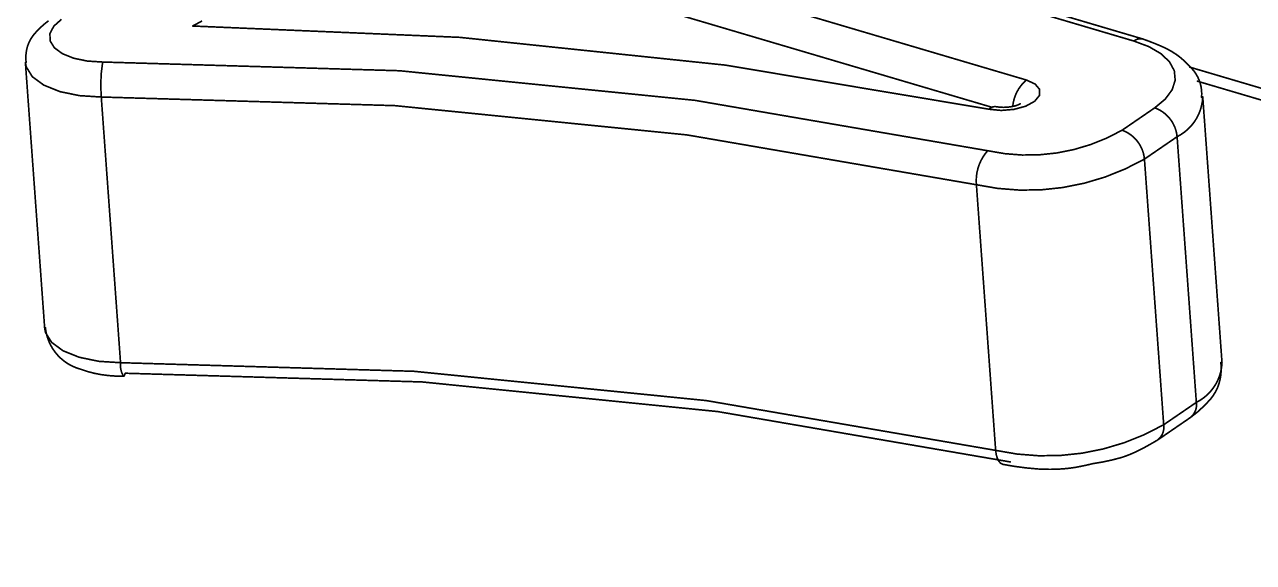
# Model space of a CAD drawing. Header units: inches. Extents: x 0 to 35.2, y -0.7 to 15.9.
# Drawn here: x 33.5498 to 33.9239, y 9.4648 to 9.6287 of the extents above; entities that cross this region are included whole.
import ezdxf

# ---------------------------------------------------------------- set-up
doc = ezdxf.new("R2010")
doc.units = ezdxf.units.IN
doc.header["$MEASUREMENT"] = 0
doc.layers.add('Dimensions', color=6, linetype='Continuous')

msp = doc.modelspace()

# ---------------------------------------------------------------- linework, layer by layer
at = {"layer": 'Dimensions'}
for points in [[(33.6121, 9.68351, 0.0005, 0.0005, 0), (33.85479, 9.61177, 0.0005, 0.0005, 0)], [(33.70717, 9.67696, 0.0005, 0.0005, 0), (33.88754, 9.62364, 0.0005, 0.0005, 0)], [(33.70991, 9.67757, 0.0005, 0.0005, 0), (33.89028, 9.62426, 0.0005, 0.0005, 0)], [(33.60789, 9.67334, 0.0005, 0.0005, 0), (33.84429, 9.60347, 0.0005, 0.0005, 0)], [(33.55269, 9.62571, 0.0005, 0.0005, -0.055451), (33.5571, 9.62984, 0.0005, 0.0005, 0)], [(33.5587, 9.62818, 0.0005, 0.0005, 0), (33.56105, 9.63028, 0.0005, 0.0005, 0)], [(33.60098, 9.62822, 0.0005, 0.0005, 0), (33.60386, 9.62978, 0.0005, 0.0005, 0)], [(33.55752, 9.62593, 0.0005, 0.0005, 0), (33.5587, 9.62818, 0.0005, 0.0005, 0)], [(33.55752, 9.62593, 0.0005, 0.0005, 0), (33.55758, 9.62368, 0.0005, 0.0005, 0)], [(33.60098, 9.62822, 0.0005, 0.0005, -0.046351), (33.84342, 9.60287, 0.0005, 0.0005, 0)], [(33.55027, 9.61716, 0.0005, 0.0005, -0.130505), (33.55109, 9.62312, 0.0005, 0.0005, 0)], [(33.55109, 9.62312, 0.0005, 0.0005, -0.061278), (33.55269, 9.62571, 0.0005, 0.0005, 0)], [(33.55758, 9.62368, 0.0005, 0.0005, 0), (33.55888, 9.62159, 0.0005, 0.0005, 0)], [(33.88754, 9.62364, 0.0005, 0.0005, -0.237218), (33.89028, 9.62426, 0.0005, 0.0005, 0)], [(33.88754, 9.62364, 0.0005, 0.0005, 0), (33.89209, 9.62194, 0.0005, 0.0005, 0)], [(33.89028, 9.62426, 0.0005, 0.0005, -0.01554), (33.89574, 9.62213, 0.0005, 0.0005, 0)], [(33.89574, 9.62213, 0.0005, 0.0005, -0.05211), (33.90056, 9.61948, 0.0005, 0.0005, 0)], [(33.55888, 9.62159, 0.0005, 0.0005, 0), (33.56132, 9.61979, 0.0005, 0.0005, 0)], [(33.56132, 9.61979, 0.0005, 0.0005, 0), (33.56475, 9.61841, 0.0005, 0.0005, 0)], [(33.56475, 9.61841, 0.0005, 0.0005, 0), (33.56893, 9.61754, 0.0005, 0.0005, 0)], [(33.89209, 9.62194, 0.0005, 0.0005, 0), (33.89574, 9.61981, 0.0005, 0.0005, 0)], [(33.89574, 9.61981, 0.0005, 0.0005, 0), (33.89835, 9.61733, 0.0005, 0.0005, 0)], [(33.90056, 9.61948, 0.0005, 0.0005, -0.057946), (33.90445, 9.61597, 0.0005, 0.0005, 0)], [(33.55005, 9.61713, 0.0005, 0.0005, 0), (33.55031, 9.61578, 0.0005, 0.0005, 0)], [(33.55005, 9.61711, 0.0005, 0.0005, 0), (33.55592, 9.53617, 0.0005, 0.0005, 0)], [(33.55031, 9.61578, 0.0005, 0.0005, 0), (33.55216, 9.61278, 0.0005, 0.0005, 0)], [(33.56893, 9.61754, 0.0005, 0.0005, 0), (33.57357, 9.61725, 0.0005, 0.0005, 0)], [(33.57315, 9.60659, 0.0005, 0.0005, -0.062874), (33.57357, 9.61725, 0.0005, 0.0005, 0)], [(33.57357, 9.61725, 0.0005, 0.0005, -0.053005), (33.84301, 9.59023, 0.0005, 0.0005, 0)], [(33.89835, 9.61733, 0.0005, 0.0005, 0), (33.89983, 9.6146, 0.0005, 0.0005, 0)], [(33.89983, 9.6146, 0.0005, 0.0005, 0), (33.9001, 9.61172, 0.0005, 0.0005, 0)], [(33.90445, 9.61597, 0.0005, 0.0005, -0.236165), (33.90813, 9.60655, 0.0005, 0.0005, 0)], [(33.90455, 9.61569, 0.0005, 0.0005, 0), (34.39802, 9.46983, 0.0005, 0.0005, 0)], [(33.55216, 9.61278, 0.0005, 0.0005, 0), (33.55565, 9.61022, 0.0005, 0.0005, 0)], [(33.85064, 9.60374, 0.0005, 0.0005, -0.195927), (33.85479, 9.61177, 0.0005, 0.0005, 0)], [(33.85479, 9.61177, 0.0005, 0.0005, 0), (33.85743, 9.61056, 0.0005, 0.0005, 0)], [(33.89917, 9.6088, 0.0005, 0.0005, 0), (33.9001, 9.61172, 0.0005, 0.0005, 0)], [(33.90687, 9.61141, 0.0005, 0.0005, 0), (34.40205, 9.46505, 0.0005, 0.0005, 0)], [(33.55565, 9.61022, 0.0005, 0.0005, 0), (33.56055, 9.60824, 0.0005, 0.0005, 0)], [(33.56055, 9.60824, 0.0005, 0.0005, 0), (33.56652, 9.60701, 0.0005, 0.0005, 0)], [(33.56652, 9.60701, 0.0005, 0.0005, 0), (33.57315, 9.60659, 0.0005, 0.0005, 0)], [(33.85731, 9.60529, 0.0005, 0.0005, 0), (33.85878, 9.60708, 0.0005, 0.0005, 0)], [(33.85743, 9.61056, 0.0005, 0.0005, 0), (33.85883, 9.60892, 0.0005, 0.0005, 0)], [(33.85878, 9.60708, 0.0005, 0.0005, 0), (33.85883, 9.60892, 0.0005, 0.0005, 0)], [(33.89707, 9.60596, 0.0005, 0.0005, 0), (33.89917, 9.6088, 0.0005, 0.0005, 0)], [(33.57315, 9.60659, 0.0005, 0.0005, -0.053005), (33.83958, 9.57987, 0.0005, 0.0005, 0)], [(33.57315, 9.60659, 0.0005, 0.0005, 0), (33.57902, 9.52565, 0.0005, 0.0005, 0)], [(33.84342, 9.60287, 0.0005, 0.0005, -0.242447), (33.84551, 9.60365, 0.0005, 0.0005, 0)], [(33.85103, 9.60382, 0.0005, 0.0005, -0.103695), (33.84551, 9.60365, 0.0005, 0.0005, 0)], [(33.85293, 9.60453, 0.0005, 0.0005, -0.078859), (33.85103, 9.60382, 0.0005, 0.0005, 0)], [(33.85105, 9.60283, 0.0005, 0.0005, 0), (33.8546, 9.6038, 0.0005, 0.0005, 0)], [(33.8546, 9.6038, 0.0005, 0.0005, 0), (33.85731, 9.60529, 0.0005, 0.0005, 0)], [(33.88394, 9.59648, 0.0005, 0.0005, 0), (33.89388, 9.6033, 0.0005, 0.0005, 0)], [(33.89388, 9.6033, 0.0005, 0.0005, 0), (33.89707, 9.60596, 0.0005, 0.0005, 0)], [(33.89388, 9.6033, 0.0005, 0.0005, -0.290623), (33.90068, 9.5945, 0.0005, 0.0005, 0)], [(33.90849, 9.60659, 0.0005, 0.0005, -0.272569), (33.90068, 9.5945, 0.0005, 0.0005, 0)], [(33.90849, 9.60664, 0.0005, 0.0005, 0), (33.91435, 9.52571, 0.0005, 0.0005, 0)], [(33.84342, 9.60287, 0.0005, 0.0005, 0), (33.84714, 9.6025, 0.0005, 0.0005, 0)], [(33.84714, 9.6025, 0.0005, 0.0005, 0), (33.85105, 9.60283, 0.0005, 0.0005, 0)], [(33.88394, 9.59648, 0.0005, 0.0005, -0.186042), (33.84301, 9.59023, 0.0005, 0.0005, 0)], [(33.88394, 9.59648, 0.0005, 0.0005, -0.290623), (33.89074, 9.58768, 0.0005, 0.0005, 0)], [(33.89074, 9.58768, 0.0005, 0.0005, 0), (33.90068, 9.5945, 0.0005, 0.0005, 0)], [(33.90068, 9.5945, 0.0005, 0.0005, 0), (33.90654, 9.51356, 0.0005, 0.0005, 0)], [(33.83958, 9.57987, 0.0005, 0.0005, -0.207447), (33.84301, 9.59023, 0.0005, 0.0005, 0)], [(33.89074, 9.58768, 0.0005, 0.0005, -0.186042), (33.83958, 9.57987, 0.0005, 0.0005, 0)], [(33.89074, 9.58768, 0.0005, 0.0005, 0), (33.8966, 9.50675, 0.0005, 0.0005, 0)], [(33.83958, 9.57987, 0.0005, 0.0005, 0), (33.84544, 9.49894, 0.0005, 0.0005, 0)], [(33.55592, 9.53617, 0.0005, 0.0005, 0), (33.55617, 9.53484, 0.0005, 0.0005, 0)], [(33.56688, 9.52366, 0.0005, 0.0005, -0.311289), (33.55614, 9.53631, 0.0005, 0.0005, 0)], [(33.55617, 9.53484, 0.0005, 0.0005, 0), (33.55803, 9.53185, 0.0005, 0.0005, 0)], [(33.55803, 9.53185, 0.0005, 0.0005, 0), (33.56152, 9.52928, 0.0005, 0.0005, 0)], [(33.56152, 9.52928, 0.0005, 0.0005, 0), (33.56642, 9.52731, 0.0005, 0.0005, 0)], [(33.56642, 9.52731, 0.0005, 0.0005, 0), (33.57239, 9.52607, 0.0005, 0.0005, 0)], [(33.57239, 9.52607, 0.0005, 0.0005, 0), (33.57902, 9.52565, 0.0005, 0.0005, 0)], [(33.57995, 9.5215, 0.0005, 0.0005, -0.170063), (33.57902, 9.52565, 0.0005, 0.0005, 0)], [(33.57902, 9.52565, 0.0005, 0.0005, -0.053005), (33.84544, 9.49894, 0.0005, 0.0005, 0)], [(33.91435, 9.52571, 0.0005, 0.0005, -0.27419), (33.90654, 9.51356, 0.0005, 0.0005, 0)], [(33.914, 9.52567, 0.0005, 0.0005, -0.126491), (33.91295, 9.51791, 0.0005, 0.0005, 0)], [(33.57311, 9.52202, 0.0005, 0.0005, -0.049685), (33.56688, 9.52366, 0.0005, 0.0005, 0)], [(33.57995, 9.5215, 0.0005, 0.0005, -0.038125), (33.57311, 9.52202, 0.0005, 0.0005, 0)], [(33.57995, 9.5215, 0.0005, 0.0005, 0), (33.58005, 9.52154, 0.0005, 0.0005, 0)], [(33.58005, 9.52154, 0.0005, 0.0005, 0), (33.58025, 9.52185, 0.0005, 0.0005, 0)], [(33.58025, 9.52185, 0.0005, 0.0005, 0), (33.58044, 9.52244, 0.0005, 0.0005, 0)], [(33.58044, 9.52244, 0.0005, 0.0005, -0.053005), (33.84989, 9.49542, 0.0005, 0.0005, 0)], [(33.91295, 9.51791, 0.0005, 0.0005, -0.063248), (33.91082, 9.51451, 0.0005, 0.0005, 0)], [(33.8966, 9.50675, 0.0005, 0.0005, 0), (33.90654, 9.51356, 0.0005, 0.0005, 0)], [(33.91082, 9.51451, 0.0005, 0.0005, -0.057864), (33.9047, 9.50893, 0.0005, 0.0005, 0)], [(33.90654, 9.51356, 0.0005, 0.0005, -0.268811), (33.9047, 9.50893, 0.0005, 0.0005, 0)], [(33.8966, 9.50675, 0.0005, 0.0005, -0.186042), (33.84544, 9.49894, 0.0005, 0.0005, 0)], [(33.89476, 9.50211, 0.0005, 0.0005, 0), (33.9047, 9.50893, 0.0005, 0.0005, 0)], [(33.8966, 9.50675, 0.0005, 0.0005, -0.268788), (33.89477, 9.50211, 0.0005, 0.0005, 0)], [(33.84544, 9.49894, 0.0005, 0.0005, 0), (33.84562, 9.49765, 0.0005, 0.0005, 0)], [(33.89131, 9.50013, 0.0005, 0.0005, -0.019135), (33.88771, 9.49831, 0.0005, 0.0005, 0)], [(33.89476, 9.50211, 0.0005, 0.0005, -0.006564), (33.89131, 9.50013, 0.0005, 0.0005, 0)], [(33.84562, 9.49765, 0.0005, 0.0005, 0), (33.84594, 9.49654, 0.0005, 0.0005, 0)], [(33.84594, 9.49654, 0.0005, 0.0005, 0), (33.84639, 9.49566, 0.0005, 0.0005, 0)], [(33.84639, 9.49566, 0.0005, 0.0005, 0), (33.84695, 9.49503, 0.0005, 0.0005, 0)], [(33.84695, 9.49503, 0.0005, 0.0005, 0), (33.84761, 9.49469, 0.0005, 0.0005, 0)], [(33.87495, 9.49488, 0.0005, 0.0005, -0.017157), (33.86958, 9.49374, 0.0005, 0.0005, 0)], [(33.88382, 9.49679, 0.0005, 0.0005, -0.034609), (33.87495, 9.49488, 0.0005, 0.0005, 0)], [(33.88771, 9.49831, 0.0005, 0.0005, -0.029709), (33.88382, 9.49679, 0.0005, 0.0005, 0)], [(33.84761, 9.49469, 0.0005, 0.0005, 0), (33.84772, 9.49466, 0.0005, 0.0005, 0)], [(33.85835, 9.49327, 0.0005, 0.0005, -0.029414), (33.84772, 9.49466, 0.0005, 0.0005, 0)], [(33.86399, 9.4932, 0.0005, 0.0005, -0.024439), (33.85835, 9.49327, 0.0005, 0.0005, 0)], [(33.86958, 9.49374, 0.0005, 0.0005, -0.031325), (33.86399, 9.4932, 0.0005, 0.0005, 0)]]:
    msp.add_lwpolyline(points, format="xyseb", dxfattribs=at)
for points in [[(33.5574, 9.62593, 0.00025, 0.00025, 1), (33.55765, 9.62593, 0.00025, 0.00025, 1)], [(33.5574, 9.62593, 0.00025, 0.00025, 1), (33.55765, 9.62593, 0.00025, 0.00025, 1)], [(33.55858, 9.62818, 0.00025, 0.00025, 1), (33.55883, 9.62818, 0.00025, 0.00025, 1)], [(33.55858, 9.62818, 0.00025, 0.00025, 1), (33.55883, 9.62818, 0.00025, 0.00025, 1)], [(33.60086, 9.62822, 0.00025, 0.00025, 1), (33.60111, 9.62822, 0.00025, 0.00025, 1)], [(33.60086, 9.62822, 0.00025, 0.00025, 1), (33.60111, 9.62822, 0.00025, 0.00025, 1)], [(33.55096, 9.62312, 0.00025, 0.00025, 1), (33.55121, 9.62312, 0.00025, 0.00025, 1)], [(33.55096, 9.62312, 0.00025, 0.00025, 1), (33.55121, 9.62312, 0.00025, 0.00025, 1)], [(33.55257, 9.62571, 0.00025, 0.00025, 1), (33.55282, 9.62571, 0.00025, 0.00025, 1)], [(33.55257, 9.62571, 0.00025, 0.00025, 1), (33.55282, 9.62571, 0.00025, 0.00025, 1)], [(33.55746, 9.62368, 0.00025, 0.00025, 1), (33.55771, 9.62368, 0.00025, 0.00025, 1)], [(33.55746, 9.62368, 0.00025, 0.00025, 1), (33.55771, 9.62368, 0.00025, 0.00025, 1)], [(33.88742, 9.62364, 0.00025, 0.00025, 1), (33.88767, 9.62364, 0.00025, 0.00025, 1)], [(33.88742, 9.62364, 0.00025, 0.00025, 1), (33.88767, 9.62364, 0.00025, 0.00025, 1)], [(33.88742, 9.62364, 0.00025, 0.00025, 1), (33.88767, 9.62364, 0.00025, 0.00025, 1)], [(33.89015, 9.62426, 0.00025, 0.00025, 1), (33.8904, 9.62426, 0.00025, 0.00025, 1)], [(33.89015, 9.62426, 0.00025, 0.00025, 1), (33.8904, 9.62426, 0.00025, 0.00025, 1)], [(33.89016, 9.62426, 0.00025, 0.00025, 1), (33.89041, 9.62426, 0.00025, 0.00025, 1)], [(33.89562, 9.62213, 0.00025, 0.00025, 1), (33.89587, 9.62213, 0.00025, 0.00025, 1)], [(33.89562, 9.62213, 0.00025, 0.00025, 1), (33.89587, 9.62213, 0.00025, 0.00025, 1)], [(33.55875, 9.62159, 0.00025, 0.00025, 1), (33.559, 9.62159, 0.00025, 0.00025, 1)], [(33.55875, 9.62159, 0.00025, 0.00025, 1), (33.559, 9.62159, 0.00025, 0.00025, 1)], [(33.5612, 9.61979, 0.00025, 0.00025, 1), (33.56145, 9.61979, 0.00025, 0.00025, 1)], [(33.5612, 9.61979, 0.00025, 0.00025, 1), (33.56145, 9.61979, 0.00025, 0.00025, 1)], [(33.56463, 9.61841, 0.00025, 0.00025, 1), (33.56488, 9.61841, 0.00025, 0.00025, 1)], [(33.56463, 9.61841, 0.00025, 0.00025, 1), (33.56488, 9.61841, 0.00025, 0.00025, 1)], [(33.89197, 9.62194, 0.00025, 0.00025, 1), (33.89222, 9.62194, 0.00025, 0.00025, 1)], [(33.89197, 9.62194, 0.00025, 0.00025, 1), (33.89222, 9.62194, 0.00025, 0.00025, 1)], [(33.89562, 9.61981, 0.00025, 0.00025, 1), (33.89587, 9.61981, 0.00025, 0.00025, 1)], [(33.89562, 9.61981, 0.00025, 0.00025, 1), (33.89587, 9.61981, 0.00025, 0.00025, 1)], [(33.90044, 9.61948, 0.00025, 0.00025, 1), (33.90069, 9.61948, 0.00025, 0.00025, 1)], [(33.90044, 9.61948, 0.00025, 0.00025, 1), (33.90069, 9.61948, 0.00025, 0.00025, 1)], [(33.54993, 9.61713, 0.00025, 0.00025, 1), (33.55018, 9.61713, 0.00025, 0.00025, 1)], [(33.54993, 9.61711, 0.00025, 0.00025, 1), (33.55018, 9.61711, 0.00025, 0.00025, 1)], [(33.55015, 9.61716, 0.00025, 0.00025, 1), (33.5504, 9.61716, 0.00025, 0.00025, 1)], [(33.55018, 9.61578, 0.00025, 0.00025, 1), (33.55043, 9.61578, 0.00025, 0.00025, 1)], [(33.55018, 9.61578, 0.00025, 0.00025, 1), (33.55043, 9.61578, 0.00025, 0.00025, 1)], [(33.56881, 9.61754, 0.00025, 0.00025, 1), (33.56906, 9.61754, 0.00025, 0.00025, 1)], [(33.56881, 9.61754, 0.00025, 0.00025, 1), (33.56906, 9.61754, 0.00025, 0.00025, 1)], [(33.57345, 9.61725, 0.00025, 0.00025, 1), (33.5737, 9.61725, 0.00025, 0.00025, 1)], [(33.57345, 9.61725, 0.00025, 0.00025, 1), (33.5737, 9.61725, 0.00025, 0.00025, 1)], [(33.57345, 9.61725, 0.00025, 0.00025, 1), (33.5737, 9.61725, 0.00025, 0.00025, 1)], [(33.89823, 9.61733, 0.00025, 0.00025, 1), (33.89848, 9.61733, 0.00025, 0.00025, 1)], [(33.89823, 9.61733, 0.00025, 0.00025, 1), (33.89848, 9.61733, 0.00025, 0.00025, 1)], [(33.8997, 9.6146, 0.00025, 0.00025, 1), (33.89995, 9.6146, 0.00025, 0.00025, 1)], [(33.8997, 9.6146, 0.00025, 0.00025, 1), (33.89995, 9.6146, 0.00025, 0.00025, 1)], [(33.90432, 9.61597, 0.00025, 0.00025, 1), (33.90457, 9.61597, 0.00025, 0.00025, 1)], [(33.90432, 9.61597, 0.00025, 0.00025, 1), (33.90457, 9.61597, 0.00025, 0.00025, 1)], [(33.90443, 9.61569, 0.00025, 0.00025, 1), (33.90468, 9.61569, 0.00025, 0.00025, 1)], [(33.55203, 9.61278, 0.00025, 0.00025, 1), (33.55228, 9.61278, 0.00025, 0.00025, 1)], [(33.55203, 9.61278, 0.00025, 0.00025, 1), (33.55228, 9.61278, 0.00025, 0.00025, 1)], [(33.85466, 9.61177, 0.00025, 0.00025, 1), (33.85491, 9.61177, 0.00025, 0.00025, 1)], [(33.85466, 9.61177, 0.00025, 0.00025, 1), (33.85491, 9.61177, 0.00025, 0.00025, 1)], [(33.85466, 9.61177, 0.00025, 0.00025, 1), (33.85491, 9.61177, 0.00025, 0.00025, 1)], [(33.89998, 9.61172, 0.00025, 0.00025, 1), (33.90023, 9.61172, 0.00025, 0.00025, 1)], [(33.89998, 9.61172, 0.00025, 0.00025, 1), (33.90023, 9.61172, 0.00025, 0.00025, 1)], [(33.90674, 9.61141, 0.00025, 0.00025, 1), (33.90699, 9.61141, 0.00025, 0.00025, 1)], [(33.55553, 9.61022, 0.00025, 0.00025, 1), (33.55578, 9.61022, 0.00025, 0.00025, 1)], [(33.55553, 9.61022, 0.00025, 0.00025, 1), (33.55578, 9.61022, 0.00025, 0.00025, 1)], [(33.56043, 9.60824, 0.00025, 0.00025, 1), (33.56068, 9.60824, 0.00025, 0.00025, 1)], [(33.56043, 9.60824, 0.00025, 0.00025, 1), (33.56068, 9.60824, 0.00025, 0.00025, 1)], [(33.5664, 9.60701, 0.00025, 0.00025, 1), (33.56665, 9.60701, 0.00025, 0.00025, 1)], [(33.5664, 9.60701, 0.00025, 0.00025, 1), (33.56665, 9.60701, 0.00025, 0.00025, 1)], [(33.8573, 9.61056, 0.00025, 0.00025, 1), (33.85755, 9.61056, 0.00025, 0.00025, 1)], [(33.8573, 9.61056, 0.00025, 0.00025, 1), (33.85755, 9.61056, 0.00025, 0.00025, 1)], [(33.85866, 9.60708, 0.00025, 0.00025, 1), (33.85891, 9.60708, 0.00025, 0.00025, 1)], [(33.85866, 9.60708, 0.00025, 0.00025, 1), (33.85891, 9.60708, 0.00025, 0.00025, 1)], [(33.8587, 9.60892, 0.00025, 0.00025, 1), (33.85895, 9.60892, 0.00025, 0.00025, 1)], [(33.8587, 9.60892, 0.00025, 0.00025, 1), (33.85895, 9.60892, 0.00025, 0.00025, 1)], [(33.89905, 9.6088, 0.00025, 0.00025, 1), (33.8993, 9.6088, 0.00025, 0.00025, 1)], [(33.89905, 9.6088, 0.00025, 0.00025, 1), (33.8993, 9.6088, 0.00025, 0.00025, 1)], [(33.57303, 9.60659, 0.00025, 0.00025, 1), (33.57328, 9.60659, 0.00025, 0.00025, 1)], [(33.57303, 9.60659, 0.00025, 0.00025, 1), (33.57328, 9.60659, 0.00025, 0.00025, 1)], [(33.57303, 9.60659, 0.00025, 0.00025, 1), (33.57328, 9.60659, 0.00025, 0.00025, 1)], [(33.57303, 9.60659, 0.00025, 0.00025, 1), (33.57328, 9.60659, 0.00025, 0.00025, 1)], [(33.84416, 9.60347, 0.00025, 0.00025, 1), (33.84441, 9.60347, 0.00025, 0.00025, 1)], [(33.84538, 9.60365, 0.00025, 0.00025, 1), (33.84563, 9.60365, 0.00025, 0.00025, 1)], [(33.84538, 9.60365, 0.00025, 0.00025, 1), (33.84563, 9.60365, 0.00025, 0.00025, 1)], [(33.85051, 9.60374, 0.00025, 0.00025, 1), (33.85076, 9.60374, 0.00025, 0.00025, 1)], [(33.85091, 9.60382, 0.00025, 0.00025, 1), (33.85116, 9.60382, 0.00025, 0.00025, 1)], [(33.85091, 9.60382, 0.00025, 0.00025, 1), (33.85116, 9.60382, 0.00025, 0.00025, 1)], [(33.8528, 9.60453, 0.00025, 0.00025, 1), (33.85305, 9.60453, 0.00025, 0.00025, 1)], [(33.85448, 9.6038, 0.00025, 0.00025, 1), (33.85473, 9.6038, 0.00025, 0.00025, 1)], [(33.85448, 9.6038, 0.00025, 0.00025, 1), (33.85473, 9.6038, 0.00025, 0.00025, 1)], [(33.85718, 9.60529, 0.00025, 0.00025, 1), (33.85743, 9.60529, 0.00025, 0.00025, 1)], [(33.85718, 9.60529, 0.00025, 0.00025, 1), (33.85743, 9.60529, 0.00025, 0.00025, 1)], [(33.89376, 9.6033, 0.00025, 0.00025, 1), (33.89401, 9.6033, 0.00025, 0.00025, 1)], [(33.89376, 9.6033, 0.00025, 0.00025, 1), (33.89401, 9.6033, 0.00025, 0.00025, 1)], [(33.89376, 9.6033, 0.00025, 0.00025, 1), (33.89401, 9.6033, 0.00025, 0.00025, 1)], [(33.89695, 9.60596, 0.00025, 0.00025, 1), (33.8972, 9.60596, 0.00025, 0.00025, 1)], [(33.89695, 9.60596, 0.00025, 0.00025, 1), (33.8972, 9.60596, 0.00025, 0.00025, 1)], [(33.908, 9.60655, 0.00025, 0.00025, 1), (33.90825, 9.60655, 0.00025, 0.00025, 1)], [(33.90836, 9.60664, 0.00025, 0.00025, 1), (33.90861, 9.60664, 0.00025, 0.00025, 1)], [(33.90836, 9.60659, 0.00025, 0.00025, 1), (33.90861, 9.60659, 0.00025, 0.00025, 1)], [(33.8433, 9.60287, 0.00025, 0.00025, 1), (33.84355, 9.60287, 0.00025, 0.00025, 1)], [(33.8433, 9.60287, 0.00025, 0.00025, 1), (33.84355, 9.60287, 0.00025, 0.00025, 1)], [(33.8433, 9.60287, 0.00025, 0.00025, 1), (33.84355, 9.60287, 0.00025, 0.00025, 1)], [(33.84701, 9.6025, 0.00025, 0.00025, 1), (33.84726, 9.6025, 0.00025, 0.00025, 1)], [(33.84701, 9.6025, 0.00025, 0.00025, 1), (33.84726, 9.6025, 0.00025, 0.00025, 1)], [(33.85092, 9.60283, 0.00025, 0.00025, 1), (33.85117, 9.60283, 0.00025, 0.00025, 1)], [(33.85092, 9.60283, 0.00025, 0.00025, 1), (33.85117, 9.60283, 0.00025, 0.00025, 1)], [(33.88382, 9.59648, 0.00025, 0.00025, 1), (33.88407, 9.59648, 0.00025, 0.00025, 1)], [(33.88382, 9.59648, 0.00025, 0.00025, 1), (33.88407, 9.59648, 0.00025, 0.00025, 1)], [(33.88382, 9.59648, 0.00025, 0.00025, 1), (33.88407, 9.59648, 0.00025, 0.00025, 1)], [(33.90055, 9.5945, 0.00025, 0.00025, 1), (33.9008, 9.5945, 0.00025, 0.00025, 1)], [(33.90055, 9.5945, 0.00025, 0.00025, 1), (33.9008, 9.5945, 0.00025, 0.00025, 1)], [(33.90055, 9.5945, 0.00025, 0.00025, 1), (33.9008, 9.5945, 0.00025, 0.00025, 1)], [(33.90055, 9.5945, 0.00025, 0.00025, 1), (33.9008, 9.5945, 0.00025, 0.00025, 1)], [(33.84289, 9.59023, 0.00025, 0.00025, 1), (33.84314, 9.59023, 0.00025, 0.00025, 1)], [(33.84289, 9.59023, 0.00025, 0.00025, 1), (33.84314, 9.59023, 0.00025, 0.00025, 1)], [(33.84289, 9.59023, 0.00025, 0.00025, 1), (33.84314, 9.59023, 0.00025, 0.00025, 1)], [(33.89061, 9.58768, 0.00025, 0.00025, 1), (33.89086, 9.58768, 0.00025, 0.00025, 1)], [(33.89061, 9.58768, 0.00025, 0.00025, 1), (33.89086, 9.58768, 0.00025, 0.00025, 1)], [(33.89061, 9.58768, 0.00025, 0.00025, 1), (33.89086, 9.58768, 0.00025, 0.00025, 1)], [(33.89061, 9.58768, 0.00025, 0.00025, 1), (33.89086, 9.58768, 0.00025, 0.00025, 1)], [(33.83945, 9.57987, 0.00025, 0.00025, 1), (33.8397, 9.57987, 0.00025, 0.00025, 1)], [(33.83945, 9.57987, 0.00025, 0.00025, 1), (33.8397, 9.57987, 0.00025, 0.00025, 1)], [(33.83945, 9.57987, 0.00025, 0.00025, 1), (33.8397, 9.57987, 0.00025, 0.00025, 1)], [(33.83945, 9.57987, 0.00025, 0.00025, 1), (33.8397, 9.57987, 0.00025, 0.00025, 1)], [(33.55579, 9.53617, 0.00025, 0.00025, 1), (33.55604, 9.53617, 0.00025, 0.00025, 1)], [(33.55579, 9.53617, 0.00025, 0.00025, 1), (33.55604, 9.53617, 0.00025, 0.00025, 1)], [(33.55602, 9.53631, 0.00025, 0.00025, 1), (33.55627, 9.53631, 0.00025, 0.00025, 1)], [(33.55605, 9.53484, 0.00025, 0.00025, 1), (33.5563, 9.53484, 0.00025, 0.00025, 1)], [(33.55605, 9.53484, 0.00025, 0.00025, 1), (33.5563, 9.53484, 0.00025, 0.00025, 1)], [(33.5579, 9.53185, 0.00025, 0.00025, 1), (33.55815, 9.53185, 0.00025, 0.00025, 1)], [(33.5579, 9.53185, 0.00025, 0.00025, 1), (33.55815, 9.53185, 0.00025, 0.00025, 1)], [(33.5614, 9.52928, 0.00025, 0.00025, 1), (33.56165, 9.52928, 0.00025, 0.00025, 1)], [(33.5614, 9.52928, 0.00025, 0.00025, 1), (33.56165, 9.52928, 0.00025, 0.00025, 1)], [(33.56629, 9.52731, 0.00025, 0.00025, 1), (33.56654, 9.52731, 0.00025, 0.00025, 1)], [(33.56629, 9.52731, 0.00025, 0.00025, 1), (33.56654, 9.52731, 0.00025, 0.00025, 1)], [(33.57226, 9.52607, 0.00025, 0.00025, 1), (33.57251, 9.52607, 0.00025, 0.00025, 1)], [(33.57226, 9.52607, 0.00025, 0.00025, 1), (33.57251, 9.52607, 0.00025, 0.00025, 1)], [(33.57889, 9.52565, 0.00025, 0.00025, 1), (33.57914, 9.52565, 0.00025, 0.00025, 1)], [(33.57889, 9.52565, 0.00025, 0.00025, 1), (33.57914, 9.52565, 0.00025, 0.00025, 1)], [(33.57889, 9.52565, 0.00025, 0.00025, 1), (33.57914, 9.52565, 0.00025, 0.00025, 1)], [(33.57889, 9.52565, 0.00025, 0.00025, 1), (33.57914, 9.52565, 0.00025, 0.00025, 1)], [(33.91387, 9.52567, 0.00025, 0.00025, 1), (33.91412, 9.52567, 0.00025, 0.00025, 1)], [(33.91423, 9.52571, 0.00025, 0.00025, 1), (33.91448, 9.52571, 0.00025, 0.00025, 1)], [(33.91423, 9.52571, 0.00025, 0.00025, 1), (33.91448, 9.52571, 0.00025, 0.00025, 1)], [(33.56675, 9.52366, 0.00025, 0.00025, 1), (33.567, 9.52366, 0.00025, 0.00025, 1)], [(33.56675, 9.52366, 0.00025, 0.00025, 1), (33.567, 9.52366, 0.00025, 0.00025, 1)], [(33.57298, 9.52202, 0.00025, 0.00025, 1), (33.57323, 9.52202, 0.00025, 0.00025, 1)], [(33.57298, 9.52202, 0.00025, 0.00025, 1), (33.57323, 9.52202, 0.00025, 0.00025, 1)], [(33.57982, 9.5215, 0.00025, 0.00025, 1), (33.58007, 9.5215, 0.00025, 0.00025, 1)], [(33.57982, 9.5215, 0.00025, 0.00025, 1), (33.58007, 9.5215, 0.00025, 0.00025, 1)], [(33.57982, 9.5215, 0.00025, 0.00025, 1), (33.58007, 9.5215, 0.00025, 0.00025, 1)], [(33.57993, 9.52154, 0.00025, 0.00025, 1), (33.58018, 9.52154, 0.00025, 0.00025, 1)], [(33.57993, 9.52154, 0.00025, 0.00025, 1), (33.58018, 9.52154, 0.00025, 0.00025, 1)], [(33.58013, 9.52185, 0.00025, 0.00025, 1), (33.58038, 9.52185, 0.00025, 0.00025, 1)], [(33.58013, 9.52185, 0.00025, 0.00025, 1), (33.58038, 9.52185, 0.00025, 0.00025, 1)], [(33.58032, 9.52244, 0.00025, 0.00025, 1), (33.58057, 9.52244, 0.00025, 0.00025, 1)], [(33.58032, 9.52244, 0.00025, 0.00025, 1), (33.58057, 9.52244, 0.00025, 0.00025, 1)], [(33.91283, 9.51791, 0.00025, 0.00025, 1), (33.91308, 9.51791, 0.00025, 0.00025, 1)], [(33.91283, 9.51791, 0.00025, 0.00025, 1), (33.91308, 9.51791, 0.00025, 0.00025, 1)], [(33.90642, 9.51356, 0.00025, 0.00025, 1), (33.90667, 9.51356, 0.00025, 0.00025, 1)], [(33.90642, 9.51356, 0.00025, 0.00025, 1), (33.90667, 9.51356, 0.00025, 0.00025, 1)], [(33.90642, 9.51356, 0.00025, 0.00025, 1), (33.90667, 9.51356, 0.00025, 0.00025, 1)], [(33.90642, 9.51356, 0.00025, 0.00025, 1), (33.90667, 9.51356, 0.00025, 0.00025, 1)], [(33.91069, 9.51451, 0.00025, 0.00025, 1), (33.91094, 9.51451, 0.00025, 0.00025, 1)], [(33.91069, 9.51451, 0.00025, 0.00025, 1), (33.91094, 9.51451, 0.00025, 0.00025, 1)], [(33.89648, 9.50675, 0.00025, 0.00025, 1), (33.89673, 9.50675, 0.00025, 0.00025, 1)], [(33.89648, 9.50675, 0.00025, 0.00025, 1), (33.89673, 9.50675, 0.00025, 0.00025, 1)], [(33.89648, 9.50675, 0.00025, 0.00025, 1), (33.89673, 9.50675, 0.00025, 0.00025, 1)], [(33.89648, 9.50675, 0.00025, 0.00025, 1), (33.89673, 9.50675, 0.00025, 0.00025, 1)], [(33.90458, 9.50893, 0.00025, 0.00025, 1), (33.90483, 9.50893, 0.00025, 0.00025, 1)], [(33.90458, 9.50893, 0.00025, 0.00025, 1), (33.90483, 9.50893, 0.00025, 0.00025, 1)], [(33.90458, 9.50893, 0.00025, 0.00025, 1), (33.90483, 9.50893, 0.00025, 0.00025, 1)], [(33.84532, 9.49894, 0.00025, 0.00025, 1), (33.84557, 9.49894, 0.00025, 0.00025, 1)], [(33.84532, 9.49894, 0.00025, 0.00025, 1), (33.84557, 9.49894, 0.00025, 0.00025, 1)], [(33.84532, 9.49894, 0.00025, 0.00025, 1), (33.84557, 9.49894, 0.00025, 0.00025, 1)], [(33.84532, 9.49894, 0.00025, 0.00025, 1), (33.84557, 9.49894, 0.00025, 0.00025, 1)], [(33.89119, 9.50013, 0.00025, 0.00025, 1), (33.89144, 9.50013, 0.00025, 0.00025, 1)], [(33.89119, 9.50013, 0.00025, 0.00025, 1), (33.89144, 9.50013, 0.00025, 0.00025, 1)], [(33.89464, 9.50211, 0.00025, 0.00025, 1), (33.89489, 9.50211, 0.00025, 0.00025, 1)], [(33.89464, 9.50211, 0.00025, 0.00025, 1), (33.89489, 9.50211, 0.00025, 0.00025, 1)], [(33.89464, 9.50211, 0.00025, 0.00025, 1), (33.89489, 9.50211, 0.00025, 0.00025, 1)], [(33.84549, 9.49765, 0.00025, 0.00025, 1), (33.84574, 9.49765, 0.00025, 0.00025, 1)], [(33.84549, 9.49765, 0.00025, 0.00025, 1), (33.84574, 9.49765, 0.00025, 0.00025, 1)], [(33.84581, 9.49654, 0.00025, 0.00025, 1), (33.84606, 9.49654, 0.00025, 0.00025, 1)], [(33.84581, 9.49654, 0.00025, 0.00025, 1), (33.84606, 9.49654, 0.00025, 0.00025, 1)], [(33.84626, 9.49566, 0.00025, 0.00025, 1), (33.84651, 9.49566, 0.00025, 0.00025, 1)], [(33.84626, 9.49566, 0.00025, 0.00025, 1), (33.84651, 9.49566, 0.00025, 0.00025, 1)], [(33.84683, 9.49503, 0.00025, 0.00025, 1), (33.84708, 9.49503, 0.00025, 0.00025, 1)], [(33.84683, 9.49503, 0.00025, 0.00025, 1), (33.84708, 9.49503, 0.00025, 0.00025, 1)], [(33.84976, 9.49542, 0.00025, 0.00025, 1), (33.85001, 9.49542, 0.00025, 0.00025, 1)], [(33.87482, 9.49488, 0.00025, 0.00025, 1), (33.87507, 9.49488, 0.00025, 0.00025, 1)], [(33.87482, 9.49488, 0.00025, 0.00025, 1), (33.87507, 9.49488, 0.00025, 0.00025, 1)], [(33.88369, 9.49679, 0.00025, 0.00025, 1), (33.88394, 9.49679, 0.00025, 0.00025, 1)], [(33.88369, 9.49679, 0.00025, 0.00025, 1), (33.88394, 9.49679, 0.00025, 0.00025, 1)], [(33.88759, 9.49831, 0.00025, 0.00025, 1), (33.88784, 9.49831, 0.00025, 0.00025, 1)], [(33.88759, 9.49831, 0.00025, 0.00025, 1), (33.88784, 9.49831, 0.00025, 0.00025, 1)], [(33.84749, 9.49469, 0.00025, 0.00025, 1), (33.84774, 9.49469, 0.00025, 0.00025, 1)], [(33.84749, 9.49469, 0.00025, 0.00025, 1), (33.84774, 9.49469, 0.00025, 0.00025, 1)], [(33.8476, 9.49466, 0.00025, 0.00025, 1), (33.84785, 9.49466, 0.00025, 0.00025, 1)], [(33.84759, 9.49466, 0.00025, 0.00025, 1), (33.84784, 9.49466, 0.00025, 0.00025, 1)], [(33.85822, 9.49327, 0.00025, 0.00025, 1), (33.85847, 9.49327, 0.00025, 0.00025, 1)], [(33.85822, 9.49327, 0.00025, 0.00025, 1), (33.85847, 9.49327, 0.00025, 0.00025, 1)], [(33.86387, 9.4932, 0.00025, 0.00025, 1), (33.86412, 9.4932, 0.00025, 0.00025, 1)], [(33.86387, 9.4932, 0.00025, 0.00025, 1), (33.86412, 9.4932, 0.00025, 0.00025, 1)], [(33.86946, 9.49374, 0.00025, 0.00025, 1), (33.86971, 9.49374, 0.00025, 0.00025, 1)], [(33.86946, 9.49374, 0.00025, 0.00025, 1), (33.86971, 9.49374, 0.00025, 0.00025, 1)]]:
    msp.add_lwpolyline(points, format="xyseb", close=True, dxfattribs=at)

doc.saveas('drawing.dxf')
